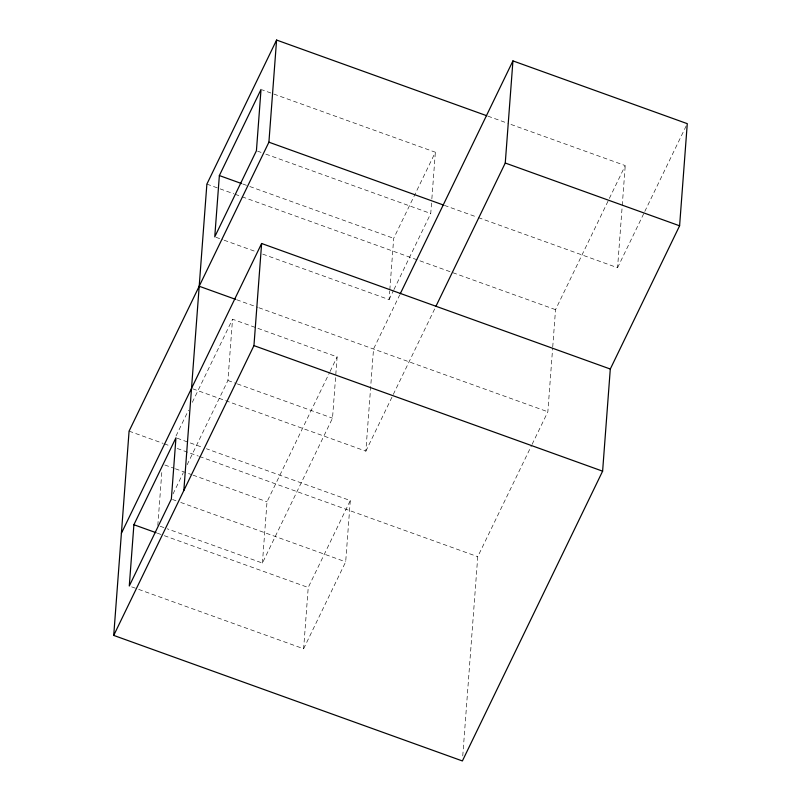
<?xml version="1.0" encoding="UTF-8"?>
<svg xmlns="http://www.w3.org/2000/svg" width="801" height="801" viewBox="0 0 801 801"><rect width="100%" height="100%" fill="white"/><g stroke="black" fill="none" stroke-linecap="round" stroke-linejoin="round"><path stroke-width="0.6" stroke-dasharray="4 3" d="M157.807 525.406L161.952 470.247M187.154 464.75L227.915 380.505L232.53 319.229L337.121 356.886L332.515 418.172L262.408 563.063L167.209 528.79M262.408 563.063L267.013 501.786L329.511 372.615M138.643 589.376L303.619 648.77L308.225 587.493L350.287 500.555L206.378 448.74M303.619 648.77L345.682 561.841L350.287 500.555M192.691 388.805L365.847 451.153L373.526 349.016L399.669 294.998M262.728 254.117L389.086 299.614L389.727 291.033M389.817 289.812L393.691 238.328L435.354 152.23L262.197 89.872M393.952 289.551L430.748 213.507L431.759 200.02M431.859 198.798L435.354 152.23M462.758 755.964L477.746 556.685L531.554 445.486M532.094 444.365L547.854 411.784L552.63 348.265M552.73 347.023L555.534 309.657L625.241 165.587L507.854 123.324M478.337 217.592L617.561 267.724L622.157 206.698M622.247 205.446L625.241 165.587M176 436.044L188.505 410.212M192.31 402.342L232.53 319.229M173.026 493.957L183.349 472.61M330.062 371.494L337.121 356.886M389.086 299.614L393.411 290.663M365.847 451.153L434.873 308.505M617.561 267.724L644.254 212.575M644.795 211.454L686.727 124.786M487.889 116.135L506.673 122.893M444.405 205.376L477.166 217.171M257.592 151.159L261.096 152.42M265.782 154.102L430.748 213.507M242.763 183.99L248.61 186.092M249.782 186.513L393.691 238.328M206.878 184.11L233.872 193.832M235.053 194.253L240.921 196.375M242.092 196.796L555.534 309.657M215.92 237.266L222.948 239.789M224.11 240.21L255.699 251.584M236.635 299.724L257.692 307.314M258.863 307.734L547.854 411.784M227.915 380.505L236.145 383.469M237.316 383.899L332.515 418.172M177.131 438.207L201.702 447.058M129.081 431.138L163.134 443.394M164.305 443.824L170.172 445.937M177.221 448.47L198.348 456.079M199.519 456.5L477.746 556.685M164.766 464.97L174.167 468.355M175.349 468.775L191.799 474.703M192.971 475.123L267.013 501.786M172.525 499.494L176.03 500.755M180.716 502.437L345.682 561.841M160.16 526.247L166.037 528.36M157.296 533.146L163.144 535.258M164.315 535.679L308.225 587.493M131.624 586.843L137.472 588.955"/><path stroke-width="1.2" d="M400.21 293.867L512.94 60.896L687.278 123.664L679.598 225.802L610.292 369.031L602.612 471.168L462.387 760.95L113.722 635.413L129.081 431.138L268.906 142.188L276.585 40.05L486.718 115.714M133.897 524.725L129.281 586.002L171.354 499.073L175.96 437.787L133.897 524.725L156.125 532.725M183.84 490.512L206.878 184.11L276.585 40.05M219.364 175.559L214.758 236.846L256.42 150.738L261.026 89.452L219.364 175.559L241.592 183.569M113.722 635.413L253.947 345.621L261.627 243.494L610.292 369.031M435.954 306.262L505.261 163.024L512.94 60.896M121.402 533.276L261.627 243.494M505.261 163.024L679.598 225.802M268.906 142.188L443.233 204.956M199.199 286.247L235.464 299.304M253.947 345.621L602.612 471.168"/></g></svg>
